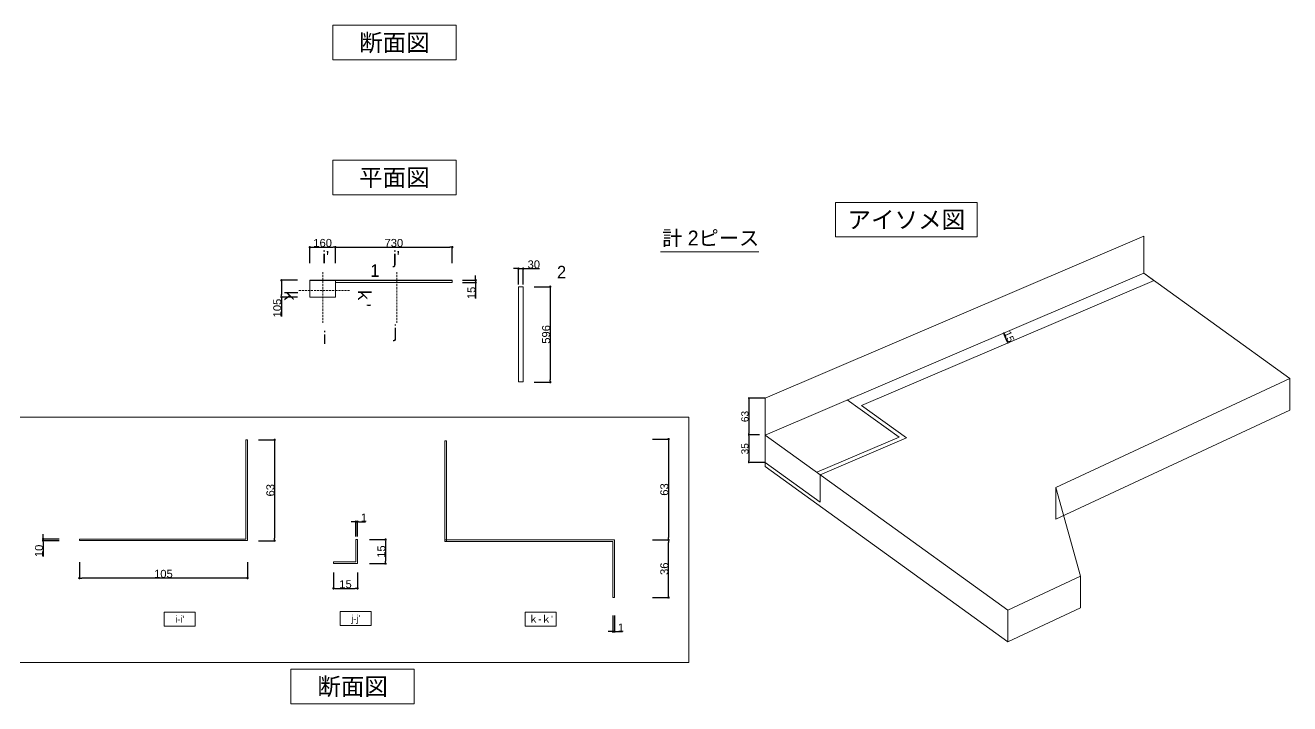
# Model space of a CAD drawing. Header units: millimetres. Extents: x 0 to 1313252738, y -131 to 560100888.
# Drawn here: x 1313107949 to 1313115850, y 560022959 to 560027197 of the extents above; entities that cross this region are included whole.
import ezdxf

# ---------------------------------------------------------------- set-up
doc = ezdxf.new("R2010")
doc.units = ezdxf.units.MM
doc.linetypes.add('DASHED', pattern=[19.05, 12.7, -6.35])
doc.layers.get('0').update_dxf_attribs({"lineweight": 0})
for name, color, linetype, lineweight in [('0001外周ライン', 7, 'Continuous', 9), ('TOS_M1', 7, 'Continuous', 9), ('家具', 7, 'Continuous', 0)]:
    doc.layers.add(name, color=color, linetype=linetype, lineweight=lineweight)
doc.styles.add('onnjuku', font='arial.ttf')
doc.dimstyles.new('onnjuku', dxfattribs={"dimtxt": 100, "dimasz": 30, "dimexe": 1.25, "dimexo": 0.625, "dimtad": 1, "dimdec": 0, "dimtxsty": 'onnjuku', "dimblk": 'DOT', "dimcen": 2.5, "dimadec": 0, "dimazin": 0, "dimtfac": 1, "dimtdec": 0, "dimtmove": 0, "dimatfit": 3, "dimfxl": 500, "dimfxlon": 1, "dimarcsym": 0})

# ---------------------------------------------------------------- blocks, each defined once
blk = doc.blocks.new('_Dot')
at = {"color": 0, "linetype": 'ByBlock', "lineweight": -2}
blk.add_line((-0.5, 0), (-1, 0), dxfattribs=at)
at = {"color": 0, "linetype": 'ByBlock', "const_width": 0.5}
blk.add_lwpolyline([(-0.25, 0, 1), (0.25, 0, 1)], format="xyb", close=True, dxfattribs=at)
blk = doc.blocks.new('*D658')
at = {"layer": 'Defpoints', "color": 0, "transparency": 16777216}
for p in [(1313109887, 560025810.6), (1313109727, 560025694.3), (1313109887, 560025694.3)]:
    blk.add_point(p, dxfattribs=at)
at = {"layer": 'TOS_M1', "color": 0, "lineweight": -2, "transparency": 16777216}
for p, q in [((1313109727, 560025710.6), (1313109727, 560025811.9)), ((1313109742, 560025810.6), (1313109872, 560025810.6)), ((1313109887, 560025710.6), (1313109887, 560025811.9))]:
    blk.add_line(p, q, dxfattribs=at)
at = {"layer": 'TOS_M1', "color": 0, "lineweight": -2, "transparency": 16777216, "xscale": 15, "yscale": 15, "zscale": 15, "rotation": 180}
blk.add_blockref('_Dot', (1313109727, 560025810.6), dxfattribs=at)
at = {"layer": 'TOS_M1', "color": 0, "lineweight": -2, "transparency": 16777216, "xscale": 15, "yscale": 15, "zscale": 15}
blk.add_blockref('_Dot', (1313109887, 560025810.6), dxfattribs=at)
at = {"layer": 'TOS_M1', "color": 0, "transparency": 16777216, "insert": (1313109807, 560025836.8), "char_height": 50, "attachment_point": 5, "style": 'onnjuku'}
blk.add_mtext('160', dxfattribs=at)
blk = doc.blocks.new('*D659')
at = {"layer": 'Defpoints', "color": 0, "transparency": 16777216}
for p in [(1313110617, 560025810.6), (1313109887, 560025694.3), (1313110617, 560025694.3)]:
    blk.add_point(p, dxfattribs=at)
at = {"layer": 'TOS_M1', "color": 0, "lineweight": -2, "transparency": 16777216}
for p, q in [((1313109887, 560025710.6), (1313109887, 560025811.9)), ((1313109902, 560025810.6), (1313110602, 560025810.6)), ((1313110617, 560025710.6), (1313110617, 560025811.9))]:
    blk.add_line(p, q, dxfattribs=at)
at = {"layer": 'TOS_M1', "color": 0, "lineweight": -2, "transparency": 16777216, "xscale": 15, "yscale": 15, "zscale": 15, "rotation": 180}
blk.add_blockref('_Dot', (1313109887, 560025810.6), dxfattribs=at)
at = {"layer": 'TOS_M1', "color": 0, "lineweight": -2, "transparency": 16777216, "xscale": 15, "yscale": 15, "zscale": 15}
blk.add_blockref('_Dot', (1313110617, 560025810.6), dxfattribs=at)
at = {"layer": 'TOS_M1', "color": 0, "transparency": 16777216, "insert": (1313110252, 560025836.8), "char_height": 50, "attachment_point": 5, "style": 'onnjuku'}
blk.add_mtext('730', dxfattribs=at)
blk = doc.blocks.new('*D660')
at = {"layer": 'Defpoints', "color": 0, "transparency": 16777216}
for p in [(1313110679.5, 560025604.3), (1313110679.5, 560025589.3), (1313110763.1, 560025589.3)]:
    blk.add_point(p, dxfattribs=at)
at = {"layer": 'TOS_M1', "color": 0, "lineweight": -2, "transparency": 16777216}
for p, q in [((1313110680.1, 560025604.3), (1313110764.3, 560025604.3)), ((1313110763.1, 560025619.3), (1313110763.1, 560025634.3)), ((1313110763.1, 560025604.3), (1313110763.1, 560025589.3)), ((1313110680.1, 560025589.3), (1313110764.3, 560025589.3)), ((1313110763.1, 560025574.3), (1313110763.1, 560025490.7))]:
    blk.add_line(p, q, dxfattribs=at)
at = {"layer": 'TOS_M1', "color": 0, "lineweight": -2, "transparency": 16777216, "xscale": 15, "yscale": 15, "zscale": 15}
for p, rotation in [((1313110763.1, 560025604.3), 270), ((1313110763.1, 560025589.3), 90)]:
    blk.add_blockref('_Dot', p, dxfattribs=dict(at, rotation=rotation))
at = {"layer": 'TOS_M1', "color": 0, "transparency": 16777216, "insert": (1313110736.9, 560025525), "char_height": 50, "attachment_point": 5, "rotation": 90, "style": 'onnjuku'}
blk.add_mtext('15', dxfattribs=at)
blk = doc.blocks.new('*D661')
at = {"layer": 'Defpoints', "color": 0, "transparency": 16777216}
for p in [(1313109727, 560025604.3), (1313109549.7, 560025499.3), (1313109727, 560025499.3)]:
    blk.add_point(p, dxfattribs=at)
at = {"layer": 'TOS_M1', "color": 0, "lineweight": -2, "transparency": 16777216}
for p, q in [((1313109649.7, 560025604.3), (1313109548.4, 560025604.3)), ((1313109549.7, 560025589.3), (1313109549.7, 560025514.3)), ((1313109649.7, 560025499.3), (1313109548.4, 560025499.3)), ((1313109549.7, 560025499.3), (1313109549.7, 560025376.9))]:
    blk.add_line(p, q, dxfattribs=at)
at = {"layer": 'TOS_M1', "color": 0, "lineweight": -2, "transparency": 16777216, "xscale": 15, "yscale": 15, "zscale": 15}
for p, rotation in [((1313109549.7, 560025604.3), 90), ((1313109549.7, 560025499.3), 270)]:
    blk.add_blockref('_Dot', p, dxfattribs=dict(at, rotation=rotation))
at = {"layer": 'TOS_M1', "color": 0, "transparency": 16777216, "insert": (1313109523.5, 560025430.6), "char_height": 50, "attachment_point": 5, "rotation": 90, "style": 'onnjuku'}
blk.add_mtext('105', dxfattribs=at)
blk = doc.blocks.new('*D662')
at = {"layer": 'Defpoints', "color": 0, "transparency": 16777216}
for p in [(1313109336.8, 560024607.3), (1313109336.8, 560023977.3), (1313109506.9, 560023977.3)]:
    blk.add_point(p, dxfattribs=at)
at = {"layer": 'TOS_M1', "color": 0, "lineweight": -2, "transparency": 16777216}
for p, q in [((1313109406.9, 560024607.3), (1313109508.1, 560024607.3)), ((1313109506.9, 560024592.3), (1313109506.9, 560023992.3)), ((1313109406.9, 560023977.3), (1313109508.1, 560023977.3))]:
    blk.add_line(p, q, dxfattribs=at)
at = {"layer": 'TOS_M1', "color": 0, "lineweight": -2, "transparency": 16777216, "xscale": 15, "yscale": 15, "zscale": 15}
for p, rotation in [((1313109506.9, 560024607.3), 90), ((1313109506.9, 560023977.3), 270)]:
    blk.add_blockref('_Dot', p, dxfattribs=dict(at, rotation=rotation))
at = {"layer": 'TOS_M1', "color": 0, "transparency": 16777216, "insert": (1313109480.7, 560024292.3), "char_height": 50, "attachment_point": 5, "rotation": 90, "style": 'onnjuku'}
blk.add_mtext('63', dxfattribs=at)
blk = doc.blocks.new('*D663')
at = {"layer": 'Defpoints', "color": 0, "transparency": 16777216}
for p in [(1313108286.8, 560023977.3), (1313109337.4, 560023977.3), (1313108286.8, 560023743.6)]:
    blk.add_point(p, dxfattribs=at)
at = {"layer": 'TOS_M1', "color": 0, "lineweight": -2, "transparency": 16777216}
for p, q in [((1313108286.8, 560023843.6), (1313108286.8, 560023742.4)), ((1313109337.4, 560023843.6), (1313109337.4, 560023742.4)), ((1313109322.4, 560023743.6), (1313108301.8, 560023743.6))]:
    blk.add_line(p, q, dxfattribs=at)
at = {"layer": 'TOS_M1', "color": 0, "lineweight": -2, "transparency": 16777216, "xscale": 15, "yscale": 15, "zscale": 15}
for p, rotation in [((1313108286.8, 560023743.6), 180.0000000130022), ((1313109337.4, 560023743.6), 1.300215934918469e-08)]:
    blk.add_blockref('_Dot', p, dxfattribs=dict(at, rotation=rotation))
at = {"layer": 'TOS_M1', "color": 0, "transparency": 16777216, "insert": (1313108812.1, 560023769.8), "char_height": 50, "attachment_point": 5, "rotation": 0, "style": 'onnjuku'}
blk.add_mtext('105', dxfattribs=at)
blk = doc.blocks.new('*D664')
at = {"layer": 'Defpoints', "color": 0, "transparency": 16777216}
for p in [(1313109874.9, 560023872.7), (1313110024.9, 560023872.7), (1313110024.9, 560023679)]:
    blk.add_point(p, dxfattribs=at)
at = {"layer": 'TOS_M1', "color": 0, "lineweight": -2, "transparency": 16777216}
for p, q in [((1313109874.9, 560023779), (1313109874.9, 560023677.7)), ((1313110024.9, 560023779), (1313110024.9, 560023677.7)), ((1313109889.9, 560023679), (1313110009.9, 560023679))]:
    blk.add_line(p, q, dxfattribs=at)
at = {"layer": 'TOS_M1', "color": 0, "lineweight": -2, "transparency": 16777216, "xscale": 15, "yscale": 15, "zscale": 15, "rotation": 180}
blk.add_blockref('_Dot', (1313109874.9, 560023679), dxfattribs=at)
at = {"layer": 'TOS_M1', "color": 0, "lineweight": -2, "transparency": 16777216, "xscale": 15, "yscale": 15, "zscale": 15}
blk.add_blockref('_Dot', (1313110024.9, 560023679), dxfattribs=at)
at = {"layer": 'TOS_M1', "color": 0, "transparency": 16777216, "insert": (1313109949.9, 560023705.1), "char_height": 50, "width": 107.892, "attachment_point": 5, "style": 'onnjuku'}
blk.add_mtext('15', dxfattribs=at)
blk = doc.blocks.new('*D665')
at = {"layer": 'Defpoints', "color": 0, "transparency": 16777216}
for p in [(1313109994.2, 560023984.1), (1313109994.2, 560023834.1), (1313110200.2, 560023834.1)]:
    blk.add_point(p, dxfattribs=at)
at = {"layer": 'TOS_M1', "color": 0, "lineweight": -2, "transparency": 16777216}
for p, q in [((1313110100.2, 560023984.1), (1313110201.4, 560023984.1)), ((1313110200.2, 560023969.1), (1313110200.2, 560023849.1)), ((1313110100.2, 560023834.1), (1313110201.4, 560023834.1))]:
    blk.add_line(p, q, dxfattribs=at)
at = {"layer": 'TOS_M1', "color": 0, "lineweight": -2, "transparency": 16777216, "xscale": 15, "yscale": 15, "zscale": 15}
for p, rotation in [((1313110200.2, 560023984.1), 90), ((1313110200.2, 560023834.1), 270)]:
    blk.add_blockref('_Dot', p, dxfattribs=dict(at, rotation=rotation))
at = {"layer": 'TOS_M1', "color": 0, "transparency": 16777216, "insert": (1313110174, 560023909.1), "char_height": 50, "attachment_point": 5, "rotation": 90, "style": 'onnjuku'}
blk.add_mtext('15', dxfattribs=at)
blk = doc.blocks.new('*D666')
at = {"layer": 'Defpoints', "color": 0, "transparency": 16777216}
for p in [(1313110024.9, 560024095.9), (1313110014.9, 560024001.8), (1313110024.9, 560024001.8)]:
    blk.add_point(p, dxfattribs=at)
at = {"layer": 'TOS_M1', "color": 0, "lineweight": -2, "transparency": 16777216}
for p, q in [((1313109999.9, 560024095.9), (1313109984.9, 560024095.9)), ((1313110014.9, 560024002.4), (1313110014.9, 560024097.1)), ((1313110014.9, 560024095.9), (1313110024.9, 560024095.9)), ((1313110024.9, 560024002.4), (1313110024.9, 560024097.1)), ((1313110039.9, 560024095.9), (1313110074.6, 560024095.9))]:
    blk.add_line(p, q, dxfattribs=at)
at = {"layer": 'TOS_M1', "color": 0, "lineweight": -2, "transparency": 16777216, "xscale": 15, "yscale": 15, "zscale": 15}
blk.add_blockref('_Dot', (1313110014.9, 560024095.9), dxfattribs=at)
at = {"layer": 'TOS_M1', "color": 0, "lineweight": -2, "transparency": 16777216, "xscale": 15, "yscale": 15, "zscale": 15, "rotation": 180}
blk.add_blockref('_Dot', (1313110024.9, 560024095.9), dxfattribs=at)
at = {"layer": 'TOS_M1', "color": 0, "transparency": 16777216, "insert": (1313110064.7, 560024121.6), "char_height": 50, "attachment_point": 5, "style": 'onnjuku'}
blk.add_mtext('1', dxfattribs=at)
blk = doc.blocks.new('*D667')
at = {"layer": 'Defpoints', "color": 0, "transparency": 16777216}
for p in [(1313111798.5, 560024611.8), (1313111798.5, 560023981.8), (1313111968.6, 560023981.8)]:
    blk.add_point(p, dxfattribs=at)
at = {"layer": 'TOS_M1', "color": 0, "lineweight": -2, "transparency": 16777216}
for p, q in [((1313111868.6, 560024611.8), (1313111969.8, 560024611.8)), ((1313111968.6, 560024596.8), (1313111968.6, 560023996.8)), ((1313111868.6, 560023981.8), (1313111969.8, 560023981.8))]:
    blk.add_line(p, q, dxfattribs=at)
at = {"layer": 'TOS_M1', "color": 0, "lineweight": -2, "transparency": 16777216, "xscale": 15, "yscale": 15, "zscale": 15}
for p, rotation in [((1313111968.6, 560024611.8), 90), ((1313111968.6, 560023981.8), 270)]:
    blk.add_blockref('_Dot', p, dxfattribs=dict(at, rotation=rotation))
at = {"layer": 'TOS_M1', "color": 0, "transparency": 16777216, "insert": (1313111942.4, 560024296.8), "char_height": 50, "attachment_point": 5, "rotation": 90, "style": 'onnjuku'}
blk.add_mtext('63', dxfattribs=at)
blk = doc.blocks.new('*D668')
at = {"layer": 'Defpoints', "color": 0, "transparency": 16777216}
for p in [(1313111630.9, 560023981.8), (1313111968.6, 560023981.8), (1313111630.9, 560023621.8)]:
    blk.add_point(p, dxfattribs=at)
at = {"layer": 'TOS_M1', "color": 0, "lineweight": -2, "transparency": 16777216}
for p, q in [((1313111868.6, 560023981.8), (1313111969.8, 560023981.8)), ((1313111968.6, 560023636.8), (1313111968.6, 560023966.8)), ((1313111868.6, 560023621.8), (1313111969.8, 560023621.8))]:
    blk.add_line(p, q, dxfattribs=at)
at = {"layer": 'TOS_M1', "color": 0, "lineweight": -2, "transparency": 16777216, "xscale": 15, "yscale": 15, "zscale": 15}
for p, rotation in [((1313111968.6, 560023981.8), 90), ((1313111968.6, 560023621.8), 270)]:
    blk.add_blockref('_Dot', p, dxfattribs=dict(at, rotation=rotation))
at = {"layer": 'TOS_M1', "color": 0, "transparency": 16777216, "insert": (1313111942.4, 560023801.8), "char_height": 50, "width": 112.374, "attachment_point": 5, "rotation": 90, "style": 'onnjuku'}
blk.add_mtext('36', dxfattribs=at)
blk = doc.blocks.new('*D669')
at = {"layer": 'Defpoints', "color": 0, "transparency": 16777216}
for p in [(1313108060.9, 560023977.3), (1313108286.8, 560023987.3), (1313108286.8, 560023977.3)]:
    blk.add_point(p, dxfattribs=at)
at = {"layer": 'TOS_M1', "color": 0, "lineweight": -2, "transparency": 16777216}
for p, q in [((1313108060.9, 560024002.3), (1313108060.9, 560024017.3)), ((1313108160.9, 560023987.3), (1313108059.6, 560023987.3)), ((1313108160.9, 560023977.3), (1313108059.6, 560023977.3)), ((1313108060.9, 560023987.3), (1313108060.9, 560023977.3)), ((1313108060.9, 560023962.3), (1313108060.9, 560023879.4))]:
    blk.add_line(p, q, dxfattribs=at)
at = {"layer": 'TOS_M1', "color": 0, "lineweight": -2, "transparency": 16777216, "xscale": 15, "yscale": 15, "zscale": 15}
for p, rotation in [((1313108060.9, 560023987.3), 270), ((1313108060.9, 560023977.3), 90)]:
    blk.add_blockref('_Dot', p, dxfattribs=dict(at, rotation=rotation))
at = {"layer": 'TOS_M1', "color": 0, "transparency": 16777216, "insert": (1313108034.7, 560023913.3), "char_height": 50, "attachment_point": 5, "rotation": 90, "style": 'onnjuku'}
blk.add_mtext('10', dxfattribs=at)
blk = doc.blocks.new('*D670')
at = {"layer": 'Defpoints', "color": 0, "transparency": 16777216}
for p in [(1313111620.9, 560023621.8), (1313111630.9, 560023621.8), (1313111630.9, 560023409.1)]:
    blk.add_point(p, dxfattribs=at)
at = {"layer": 'TOS_M1', "color": 0, "lineweight": -2, "transparency": 16777216}
for p, q in [((1313111620.9, 560023509.1), (1313111620.9, 560023407.9)), ((1313111630.9, 560023509.1), (1313111630.9, 560023407.9)), ((1313111605.9, 560023409.1), (1313111590.9, 560023409.1)), ((1313111620.9, 560023409.1), (1313111630.9, 560023409.1)), ((1313111645.9, 560023409.1), (1313111680.6, 560023409.1))]:
    blk.add_line(p, q, dxfattribs=at)
at = {"layer": 'TOS_M1', "color": 0, "lineweight": -2, "transparency": 16777216, "xscale": 15, "yscale": 15, "zscale": 15}
blk.add_blockref('_Dot', (1313111620.9, 560023409.1), dxfattribs=at)
at = {"layer": 'TOS_M1', "color": 0, "lineweight": -2, "transparency": 16777216, "xscale": 15, "yscale": 15, "zscale": 15, "rotation": 180}
blk.add_blockref('_Dot', (1313111630.9, 560023409.1), dxfattribs=at)
at = {"layer": 'TOS_M1', "color": 0, "transparency": 16777216, "insert": (1313111670.8, 560023434.8), "char_height": 50, "width": 66.746, "attachment_point": 5, "style": 'onnjuku'}
blk.add_mtext('1', dxfattribs=at)
blk = doc.blocks.new('*D671')
at = {"layer": '0001外周ライン', "color": 0, "lineweight": -2, "transparency": 16777216}
for p, q in [((1313112571.6, 560024868.2), (1313112468.2, 560024868.2)), ((1313112469.5, 560024858.2), (1313112469.5, 560024647.4)), ((1313112536.7, 560024637.4), (1313112468.2, 560024637.4))]:
    blk.add_line(p, q, dxfattribs=at)
at = {"layer": 'Defpoints', "color": 0, "transparency": 16777216}
for p in [(1313112572.2, 560024868.2), (1313112469.5, 560024637.4), (1313112537.3, 560024637.4)]:
    blk.add_point(p, dxfattribs=at)
at = {"layer": '0001外周ライン', "color": 0, "lineweight": -2, "transparency": 16777216, "xscale": 10, "yscale": 10, "zscale": 10}
for p, rotation in [((1313112469.5, 560024868.2), 90), ((1313112469.5, 560024637.4), 270)]:
    blk.add_blockref('_Dot', p, dxfattribs=dict(at, rotation=rotation))
at = {"layer": '0001外周ライン', "color": 0, "transparency": 16777216, "insert": (1313112445.9, 560024752.8), "char_height": 45, "attachment_point": 5, "rotation": 90, "style": 'onnjuku'}
blk.add_mtext('63', dxfattribs=at)
blk = doc.blocks.new('*D672')
at = {"layer": '0001外周ライン', "color": 0, "lineweight": -2, "transparency": 16777216}
for p, q in [((1313112536.7, 560024637.4), (1313112468.2, 560024637.4)), ((1313112469.5, 560024627.4), (1313112469.5, 560024475.2)), ((1313112571.6, 560024465.2), (1313112468.2, 560024465.2))]:
    blk.add_line(p, q, dxfattribs=at)
at = {"layer": 'Defpoints', "color": 0, "transparency": 16777216}
for p in [(1313112537.3, 560024637.4), (1313112469.5, 560024465.2), (1313112572.2, 560024465.2)]:
    blk.add_point(p, dxfattribs=at)
at = {"layer": '0001外周ライン', "color": 0, "lineweight": -2, "transparency": 16777216, "xscale": 10, "yscale": 10, "zscale": 10}
for p, rotation in [((1313112469.5, 560024637.4), 90), ((1313112469.5, 560024465.2), 270)]:
    blk.add_blockref('_Dot', p, dxfattribs=dict(at, rotation=rotation))
at = {"layer": '0001外周ライン', "color": 0, "transparency": 16777216, "insert": (1313112445.9, 560024551.3), "char_height": 45, "attachment_point": 5, "rotation": 90, "style": 'onnjuku'}
blk.add_mtext('35', dxfattribs=at)
blk = doc.blocks.new('*D673')
at = {"layer": '0001外周ライン', "color": 0, "lineweight": -2, "transparency": 16777216}
for p, q in [((1313114062.7, 560025273.7), (1313114061.5, 560025273.2)), ((1313114084.7, 560025222), (1313114066.6, 560025264.5)), ((1313114088.6, 560025212.8), (1313114087.5, 560025212.3))]:
    blk.add_line(p, q, dxfattribs=at)
at = {"layer": 'Defpoints', "color": 0, "transparency": 16777216}
for p in [(1313114062.7, 560025273.7), (1313114062.7, 560025273.7), (1313114088.6, 560025212.8)]:
    blk.add_point(p, dxfattribs=at)
at = {"layer": '0001外周ライン', "color": 0, "lineweight": -2, "transparency": 16777216, "xscale": 10, "yscale": 10, "zscale": 10}
for p, rotation in [((1313114062.7, 560025273.7), 113.1192420291712), ((1313114088.6, 560025212.8), 293.1192420291712)]:
    blk.add_blockref('_Dot', p, dxfattribs=dict(at, rotation=rotation))
at = {"layer": '0001外周ライン', "color": 0, "transparency": 16777216, "insert": (1313114097.4, 560025252.5), "char_height": 45, "attachment_point": 5, "rotation": 293.11924, "style": 'onnjuku'}
blk.add_mtext('15', dxfattribs=at)
blk = doc.blocks.new('*D674')
at = {"layer": 'Defpoints', "color": 0, "transparency": 16777216}
for p in [(1313111060.1, 560025563.9), (1313111060.1, 560024967.8), (1313111229.5, 560024967.8)]:
    blk.add_point(p, dxfattribs=at)
at = {"layer": 'TOS_M1', "color": 0, "lineweight": -2, "transparency": 16777216}
for p, q in [((1313111129.5, 560025563.9), (1313111230.7, 560025563.9)), ((1313111229.5, 560025548.9), (1313111229.5, 560024982.8)), ((1313111129.5, 560024967.8), (1313111230.7, 560024967.8))]:
    blk.add_line(p, q, dxfattribs=at)
at = {"layer": 'TOS_M1', "color": 0, "lineweight": -2, "transparency": 16777216, "xscale": 15, "yscale": 15, "zscale": 15}
for p, rotation in [((1313111229.5, 560025563.9), 90), ((1313111229.5, 560024967.8), 270)]:
    blk.add_blockref('_Dot', p, dxfattribs=dict(at, rotation=rotation))
at = {"layer": 'TOS_M1', "color": 0, "transparency": 16777216, "insert": (1313111203.3, 560025265.8), "char_height": 50, "attachment_point": 5, "rotation": 90, "style": 'onnjuku'}
blk.add_mtext('596', dxfattribs=at)
blk = doc.blocks.new('*D675')
at = {"layer": 'Defpoints', "color": 0, "transparency": 16777216}
for p in [(1313111060.1, 560025676.6), (1313111030.1, 560025563.9), (1313111060.1, 560025563.9)]:
    blk.add_point(p, dxfattribs=at)
at = {"layer": 'TOS_M1', "color": 0, "lineweight": -2, "transparency": 16777216}
for p, q in [((1313111015.1, 560025676.6), (1313111000.1, 560025676.6)), ((1313111030.1, 560025576.6), (1313111030.1, 560025677.9)), ((1313111030.1, 560025676.6), (1313111060.1, 560025676.6)), ((1313111060.1, 560025576.6), (1313111060.1, 560025677.9)), ((1313111075.1, 560025676.6), (1313111162.8, 560025676.6))]:
    blk.add_line(p, q, dxfattribs=at)
at = {"layer": 'TOS_M1', "color": 0, "lineweight": -2, "transparency": 16777216, "xscale": 15, "yscale": 15, "zscale": 15}
blk.add_blockref('_Dot', (1313111030.1, 560025676.6), dxfattribs=at)
at = {"layer": 'TOS_M1', "color": 0, "lineweight": -2, "transparency": 16777216, "xscale": 15, "yscale": 15, "zscale": 15, "rotation": 180}
blk.add_blockref('_Dot', (1313111060.1, 560025676.6), dxfattribs=at)
at = {"layer": 'TOS_M1', "color": 0, "transparency": 16777216, "insert": (1313111126.4, 560025702.8), "char_height": 50, "attachment_point": 5, "style": 'onnjuku'}
blk.add_mtext('30', dxfattribs=at)

msp = doc.modelspace()

# ---------------------------------------------------------------- linework, layer by layer
at = {"layer": '0001外周ライン', "color": 1}
for p, q in [((1313114938.569, 560025878.488), (1313112572.184, 560024868.201)), ((1313114938.569, 560025647.639), (1313114938.569, 560025878.488)), ((1313114938.569, 560025647.639), (1313114938.569, 560025723.019)), ((1313109726.962, 560025604.262), (1313110616.962, 560025604.262)), ((1313114938.569, 560025647.639), (1313112572.184, 560024637.351)), ((1313115002.592, 560025603.03), (1313113174.686, 560024822.636)), ((1313115001.257, 560025602.46), (1313114938.569, 560025647.639)), ((1313112572.184, 560024637.351), (1313112572.184, 560024868.201)), ((1313113110.026, 560024869.236), (1313113111.997, 560024867.815)), ((1313113174.686, 560024822.636), (1313113456.252, 560024619.715)), ((1313112572.184, 560024637.351), (1313112572.184, 560024465.155)), ((1313113456.252, 560024619.715), (1313112916.439, 560024389.251)), ((1313112572.184, 560024465.155), (1313112916.439, 560024217.055)), ((1313112916.439, 560024389.251), (1313112916.439, 560024217.055))]:
    msp.add_line(p, q, dxfattribs=at)
at = {"layer": '0001外周ライン'}
for p, q in [((1313109881.962, 560025604.262), (1313109726.962, 560025604.262)), ((1313109726.962, 560025604.262), (1313109726.962, 560025499.262)), ((1313109881.962, 560025603.262), (1313109726.962, 560025603.262)), ((1313110616.962, 560025604.262), (1313109881.962, 560025604.262)), ((1313109881.962, 560025604.262), (1313109886.962, 560025604.262)), ((1313110616.962, 560025603.262), (1313109881.962, 560025603.262)), ((1313109886.962, 560025604.262), (1313109886.962, 560025499.262)), ((1313110616.962, 560025604.262), (1313110616.962, 560025589.262)), ((1313114938.569, 560025647.639), (1313115849.951, 560024990.817)), ((1313110616.962, 560025589.262), (1313109886.962, 560025589.262)), ((1313111030.084, 560025563.852), (1313111030.084, 560024968.852)), ((1313111060.084, 560025563.852), (1313111030.084, 560025563.852)), ((1313111060.084, 560024968.852), (1313111060.084, 560025563.852)), ((1313109886.962, 560025499.262), (1313109726.962, 560025499.262)), ((1313111030.084, 560024968.852), (1313111060.084, 560024968.852)), ((1313115849.951, 560024990.817), (1313114388.792, 560024308.591)), ((1313115849.951, 560024990.817), (1313115849.951, 560024793.224)), ((1313113085.095, 560024856.329), (1313113408.576, 560024623.2)), ((1313115849.951, 560024793.224), (1313114388.792, 560024110.999)), ((1313109326.759, 560023987.347), (1313109326.759, 560024607.347)), ((1313109326.759, 560024607.347), (1313109336.759, 560024607.347)), ((1313109336.759, 560023977.347), (1313109336.759, 560024607.347)), ((1313110570.938, 560024601.799), (1313110570.938, 560023971.799)), ((1313110580.938, 560024601.799), (1313110570.938, 560024601.799)), ((1313110580.938, 560024601.799), (1313110580.938, 560023971.799)), ((1313112572.184, 560024637.351), (1313113182.444, 560024197.544)), ((1313112572.184, 560024637.351), (1313112572.184, 560024439.758)), ((1313113408.576, 560024623.2), (1313112895.666, 560024404.222)), ((1313112572.184, 560024439.758), (1313114089.533, 560023346.224)), ((1313114541.874, 560023755.018), (1313114388.792, 560024308.591)), ((1313114388.792, 560024308.591), (1313114388.792, 560024110.999)), ((1313113182.444, 560024197.544), (1313114089.533, 560023543.817)), ((1313108286.759, 560023987.347), (1313109326.759, 560023987.347)), ((1313108286.759, 560023987.347), (1313108286.759, 560023977.347)), ((1313108286.759, 560023977.347), (1313109336.759, 560023977.347)), ((1313110014.896, 560023984.074), (1313110014.896, 560023844.074)), ((1313110014.896, 560023984.074), (1313110024.896, 560023984.074)), ((1313110024.896, 560023984.074), (1313110024.896, 560023834.074)), ((1313110570.938, 560023981.799), (1313111630.938, 560023981.799)), ((1313110570.938, 560023971.799), (1313111620.938, 560023971.799)), ((1313111620.938, 560023971.799), (1313111620.938, 560023621.799)), ((1313111630.938, 560023981.799), (1313111630.938, 560023621.799)), ((1313110014.896, 560023844.074), (1313109874.896, 560023844.074)), ((1313109874.896, 560023834.074), (1313109874.896, 560023844.074)), ((1313110024.896, 560023834.074), (1313109874.896, 560023834.074)), ((1313110024.896, 560023834.074), (1313109874.896, 560023834.074)), ((1313114541.874, 560023755.018), (1313114089.533, 560023543.817)), ((1313114541.874, 560023755.018), (1313114541.874, 560023557.426)), ((1313111620.938, 560023621.799), (1313111630.938, 560023621.799)), ((1313114089.533, 560023346.224), (1313114541.874, 560023557.426)), ((1313114089.533, 560023543.817), (1313114089.533, 560023346.224))]:
    msp.add_line(p, q, dxfattribs=at)
at = {"layer": '0001外周ライン', "linetype": 'DASHED'}
for p, q in [((1313109809.248, 560025655.242), (1313109809.248, 560025335.126)), ((1313110271.109, 560025655.242), (1313110271.109, 560025335.126)), ((1313109975.324, 560025540.459), (1313109655.208, 560025540.459))]:
    msp.add_line(p, q, dxfattribs=at)
at = {"layer": '0001外周ライン'}
msp.add_lwpolyline([(1313112095.859, 560024748.692), (1313107787.409, 560024748.692), (1313107787.409, 560023216.002), (1313112095.859, 560023216.002)], close=True, dxfattribs=at)
at = {"layer": '家具', "color": 1}
msp.add_line((1313111918.667, 560025781.7), (1313112531.696, 560025781.7), dxfattribs=at)

# ---------------------------------------------------------------- texts
at = {"layer": '家具', "attachment_point": 5, "style": 'onnjuku', "bg_fill": 16, "box_fill_scale": 1.5, "bg_fill_color": 256, "bg_fill_transparency": 0}
for s, width, gutter_width, heights, insert, char_height in [('{\\fMS PGothic|b0|i0|c128|p50;断面図}', 662.80105, 539.349, [142.805], (1313110255.1, 560027082.319), 107.86978), ('{\\fMS PGothic|b0|i0|c128|p50;平面図}', 662.80105, 539.349, [142.805], (1313110255.1, 560026240.284), 107.86978), ('{\\fMS PGothic|b0|i0|c128|p50;アイソメ図}', 775.90687, 631.388, [167.174], (1313113454.214, 560025976.576), 107.86978), ("{\\fMS PGothic|b0|i0|c128|p50;i-i'}", 150.23709, 218.056, [57.735], (1313108913.631, 560023487.008), 43.61126), ("{\\fMS PGothic|b0|i0|c128|p50;j-j'}", 150.23709, 218.056, [57.735], (1313110013.611, 560023484.929), 43.61126), ("{\\fMS PGothic|b0|i0|c128|p50;ｋ-ｋ'}", 150.23709, 218.056, [57.735], (1313111169.318, 560023487.581), 43.61126), ('{\\fMS PGothic|b0|i0|c128|p50;断面図}', 662.80105, 539.349, [142.805], (1313109994.219, 560023060.171), 107.86978)]:
    msp.add_mtext_dynamic_manual_height_columns(s, width=width, gutter_width=gutter_width, heights=heights, dxfattribs=dict(at, insert=insert, char_height=char_height))
at = {"layer": '家具', "color": 1, "attachment_point": 1, "style": 'onnjuku'}
for s, width, gutter_width, insert, char_height in [('{\\fMS PGothic|b0|i0|c128|p50;計 2ピース}', 655.16123, 463.532, (1313111928.28, 560025914.076), 92.70638), ('{\\fMS PGothic|b0|i0|c128|p50;1}', 159.1839, 392.758, (1313110105.064, 560025703.798), 78.55165), ('{\\fMS PGothic|b0|i0|c128|p50;2}', 159.1839, 392.758, (1313111271.309, 560025694.068), 78.55165)]:
    msp.add_mtext_dynamic_manual_height_columns(s, width=width, gutter_width=gutter_width, heights=[0], dxfattribs=dict(at, insert=insert, char_height=char_height))
at = {"layer": '家具', "char_height": 78.55165, "attachment_point": 1, "style": 'onnjuku'}
for s, insert in [("{\\fMS PGothic|b0|i0|c128|p50;i'}", (1313109804.918, 560025787.357)), ("{\\fMS PGothic|b0|i0|c128|p50;j'}", (1313110246.515, 560025787.357)), ('{\\fMS PGothic|b0|i0|c128|p50;i}', (1313109807.975, 560025284.57)), ('{\\fMS PGothic|b0|i0|c128|p50;j}', (1313110249.572, 560025325.357))]:
    msp.add_mtext_dynamic_manual_height_columns(s, width=159.1839, gutter_width=392.758, heights=[0], dxfattribs=dict(at, insert=insert))
at = {"layer": '家具', "char_height": 78.55165, "attachment_point": 1, "rotation": 270, "style": 'onnjuku'}
for s, insert in [('{\\fMS PGothic|b0|i0|c128|p50;ｋ}', (1313109645.439, 560025561.996)), ("{\\fMS PGothic|b0|i0|c128|p50;ｋ'}", (1313110107.439, 560025565.053))]:
    msp.add_mtext_dynamic_manual_height_columns(s, width=159.1839, gutter_width=392.758, heights=[0], dxfattribs=dict(at, insert=insert))

# ---------------------------------------------------------------- dimensions: what is measured, and where the dimension line sits
at = {"layer": '0001外周ライン', "color": 1}
dim = msp.add_aligned_dim(p1=(1313114088.639, 560025212.833), p2=(1313114062.659, 560025273.684), distance=0, text='15', dimstyle='onnjuku', override={"dimtxt": 45, "dimasz": 10}, dxfattribs=at)
dim.commit()
dim.dimension.update_dxf_attribs({"geometry": '*D673', "text_midpoint": (1313114097.354, 560025252.525)})
for base, p1, p2, text, picture, middle in [((1313112469.475, 560024637.351), (1313112572.184, 560024868.201), (1313112537.33, 560024637.351), '63', '*D671', (1313112445.859, 560024752.776)), ((1313112469.475, 560024465.155), (1313112537.33, 560024637.351), (1313112572.184, 560024465.155), '35', '*D672', (1313112445.859, 560024551.253))]:
    dim = msp.add_linear_dim(base=base, p1=p1, p2=p2, angle=90, text=text, dimstyle='onnjuku', override={"dimtxt": 45, "dimasz": 10}, dxfattribs=at)
    dim.commit()
    dim.dimension.update_dxf_attribs({"geometry": picture, "text_midpoint": middle})
at = {"layer": 'TOS_M1'}
for p1, p2, distance, picture, middle in [((1313109726.962, 560025694.258), (1313109886.962, 560025694.258), 116.357, '*D658', (1313109806.962, 560025836.768)), ((1313111030.084, 560025563.852), (1313111060.084, 560025563.852), 112.773, '*D675', (1313111126.418, 560025702.795)), ((1313109726.962, 560025604.262), (1313109726.962, 560025499.262), -177.274, '*D661', (1313109523.534, 560025430.567)), ((1313110679.497, 560025604.262), (1313110679.497, 560025589.262), 83.57, '*D660', (1313110736.913, 560025524.991)), ((1313111060.084, 560025563.852), (1313111060.084, 560024967.786), 169.4, '*D674', (1313111203.33, 560025265.819))]:
    dim = msp.add_aligned_dim(p1=p1, p2=p2, distance=distance, dimstyle='onnjuku', override={"dimtxt": 50, "dimasz": 15, "dimfxl": 100}, dxfattribs=at)
    dim.commit()
    dim.dimension.update_dxf_attribs({"geometry": picture, "text_midpoint": middle})
for base, p1, p2, angle, picture, middle in [((1313110616.962, 560025810.614), (1313109886.962, 560025694.258), (1313110616.962, 560025694.258), 180, '*D659', (1313110251.962, 560025836.785)), ((1313108060.894, 560023977.347), (1313108286.759, 560023987.347), (1313108286.759, 560023977.347), 90, '*D669', (1313108034.741, 560023913.349))]:
    dim = msp.add_linear_dim(base=base, p1=p1, p2=p2, angle=angle, dimstyle='onnjuku', override={"dimtxt": 50, "dimasz": 15, "dimfxl": 100}, dxfattribs=at)
    dim.commit()
    dim.dimension.update_dxf_attribs({"geometry": picture, "text_midpoint": middle})
for p1, p2, distance, text, picture, middle in [((1313109336.759, 560024607.347), (1313109336.759, 560023977.347), 170.107, '63', '*D662', (1313109480.695, 560024292.347)), ((1313111798.452, 560024611.799), (1313111798.452, 560023981.799), 170.107, '63', '*D667', (1313111942.388, 560024296.799)), ((1313109337.384, 560023977.347), (1313108286.759, 560023977.347), 233.717, '105', '*D663', (1313108812.071, 560023769.784))]:
    dim = msp.add_aligned_dim(p1=p1, p2=p2, distance=distance, text=text, dimstyle='onnjuku', override={"dimtxt": 50, "dimasz": 15, "dimfxl": 100}, dxfattribs=at)
    dim.commit()
    dim.dimension.update_dxf_attribs({"geometry": picture, "text_midpoint": middle})
for base, p1, p2, text, picture, middle in [((1313110024.896, 560024095.852), (1313110014.896, 560024001.798), (1313110024.896, 560024001.798), '1', '*D666', (1313110064.73, 560024121.58)), ((1313110024.896, 560023678.967), (1313109874.896, 560023872.699), (1313110024.896, 560023872.699), '15', '*D664', (1313109949.896, 560023705.121)), ((1313111630.938, 560023409.111), (1313111620.938, 560023621.799), (1313111630.938, 560023621.799), '1', '*D670', (1313111670.772, 560023434.839))]:
    dim = msp.add_linear_dim(base=base, p1=p1, p2=p2, text=text, dimstyle='onnjuku', override={"dimtxt": 50, "dimasz": 15, "dimfxl": 100}, dxfattribs=at)
    dim.commit()
    dim.dimension.update_dxf_attribs({"geometry": picture, "text_midpoint": middle})
for base, p1, p2, text, picture, middle in [((1313110200.195, 560023834.074), (1313109994.213, 560023984.074), (1313109994.213, 560023834.074), '15', '*D665', (1313110174.041, 560023909.074)), ((1313111968.559, 560023981.799), (1313111630.938, 560023621.799), (1313111630.938, 560023981.799), '36', '*D668', (1313111942.388, 560023801.799))]:
    dim = msp.add_linear_dim(base=base, p1=p1, p2=p2, angle=90, text=text, dimstyle='onnjuku', override={"dimtxt": 50, "dimasz": 15, "dimfxl": 100}, dxfattribs=at)
    dim.commit()
    dim.dimension.update_dxf_attribs({"geometry": picture, "text_midpoint": middle})

doc.saveas('drawing.dxf')
